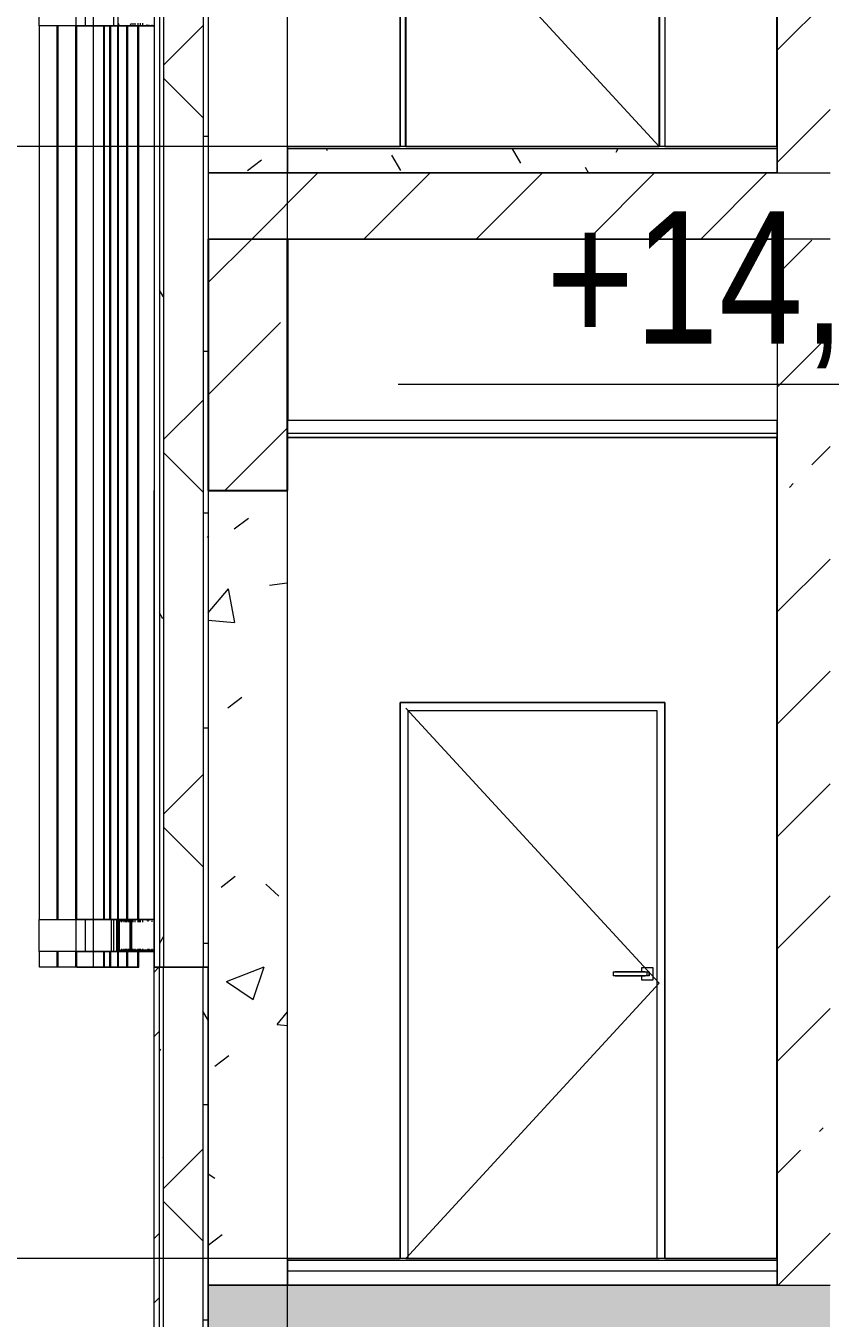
# Model space of a CAD drawing. Header units: millimetres. Extents: x -39507 to 33074, y -24219 to 30962.
# Drawn here: x -32372 to -29333, y 12375 to 17255 of the extents above; entities that cross this region are included whole.
import ezdxf

# ---------------------------------------------------------------- set-up
doc = ezdxf.new("R2010")
doc.units = ezdxf.units.MM
doc.linetypes.add('Осевые', pattern=[6350, 1270, -952.5, 3175, -952.5])
for name, color, linetype, lineweight in [('Высотные отметки', 7, 'Continuous', 9), ('Двери', 7, 'Continuous', 9), ('Каркас несущий', 7, 'Continuous', 9), ('Каркас несущий-1', 7, 'Continuous', 25), ('Каркас_Импост', 7, 'Continuous', 9), ('Обобщенные модели', 7, 'Continuous', 9), ('Обобщенные модели-1', 7, 'Continuous', 18), ('Общие ребра', 7, 'Continuous', 9), ('Отделка 1 _4_-1', 7, 'Continuous', 9), ('Отделка 2 _5_-1', 7, 'Continuous', 9), ('Панель', 7, 'Continuous', 9), ('Перекрытия', 7, 'Continuous', 9), ('Стены', 7, 'Continuous', 9), ('Структура _1_', 7, 'Continuous', 18), ('Термическая_воздушная прослойка _3_-1', 7, 'Continuous', 9), ('Штриховка разреза-2', 7, 'Continuous', 9), ('Элементы узлов', 7, 'Continuous', 9)]:
    doc.layers.add(name, color=color, linetype=linetype, lineweight=lineweight)
doc.layers.add('Оси-3', color=7, linetype='Осевые', lineweight=9, true_color=0xaaaaaa)
doc.styles.add('Arial Narrow', font='ARIALN.TTF', dxfattribs={"height": 500})
pattern_1 = [(45, (-2885.9, 6475), (-424.264, 424.264), [600, -100, 20, -100]), (45, (-2885.9, 6899), (-424.264, 424.264), [])]
pattern_2 = [(0, (-2885.9, 6475), (812.8, 203.2), [67.056, -542.544, 67.056, -542.544, -3251.2]), (0, (-2885.9, 6475), (812.8, 203.2), [-1219.2, 67.056, -1152.144, 67.056, -542.544, -1422.4]), (0, (-2885.9, 6475), (812.8, 203.2), [-3048, 67.056, -339.344, 67.056, -948.944]), (120, (-2581.1, 6576.6), (-582.3764, 602.3054), [67.056, -542.544, 67.056, -3793.744]), (120, (-2581.1, 6576.6), (-582.3764, 602.3054), [-676.656, -542.544, 67.056, -1152.144, -2032]), (120, (-2581.1, 6576.6), (-582.3764, 602.3054), [-2438.4, 67.056, -542.544, 67.056, -1355.344]), (120, (-2581.1, 6576.6), (-582.3764, 602.3054), [-3115.056, -339.344, 67.056, -948.944]), (240, (-2479.5, 6983), (-230.4236, -805.5054), [67.056, -542.544, 67.056, -542.544, -3251.2]), (240, (-2479.5, 6983), (-230.4236, -805.5054), [-1219.2, 67.056, -1152.144, 67.056, -542.544, -1422.4]), (240, (-2479.5, 6983), (-230.4236, -805.5054), [-3048, 67.056, -339.344, 67.056, -948.944])]
pattern_3 = [(45, (-2885.9, 6475), (-707.107, 707.107), []), (135, (-2885.9, 6475), (-707.107, -707.107), [])]
pattern_4 = [(50, (-2885.9, 6475), (1457.472, -127.512), [152.4, -1676.4]), (355, (-2885.9, 6475), (-281.94, 1528.454), [121.92, -1341.12]), (100.451, (-2764.4, 6464.4), (1175.54, 1400.93), [129.52, -1424.72]), (46.184, (-2885.9, 6881.4), (2168.63, -336.34), [228.6, -2514.6]), (96.636, (-2705.2, 6853.4), (1899.22, 1979.42), [194.28, -2137.08]), (351.184, (-2886, 6881.4), (1899.24, 1979.4), [182.88, -2011.68]), (21, (-2682.7, 6779.8), (1212.915, -818.12), [152.4, -1676.4]), (326, (-2682.7, 6779.8), (494.42, 1473.504), [121.92, -1341.12]), (71.451, (-2581.6, 6711.6), (1707.34, 655.37), [129.52, -1424.72]), (37.5, (-2885.9, 6475), (24.709, 676.44), [67.056, -1257.808, 67.056, -1294.384, -1346.2]), (37.5, (-2885.9, 6475), (24.709, 676.44), [-2686.304, 67.056, -1279.144]), (7.5, (-2885.9, 6475), (534.558, 801.444), [67.056, -709.168, 67.056, -1227.328, -513.08]), (7.5, (-2885.9, 6475), (534.558, 801.444), [-2070.608, 67.056, -446.024]), (327.5, (-3339.03, 6475), (1084.7275, -45.831), [67.056, -440.944, 67.056, -1517.904, -2103.12]), (327.5, (-3339.03, 6475), (1084.7275, -45.831), [-2092.96, 67.056, -2036.064]), (317.5, (-3542.2, 6475), (1185.035, 203.414), [67.056, -593.344, 67.056, -985.52, -1493.52]), (317.5, (-3542.2, 6475), (1185.035, 203.414), [-1712.976, 67.056, -1426.464])]

# ---------------------------------------------------------------- blocks, each defined once
blk = doc.blocks.new('Дверь - Однопольная - ДВ14_21х10-6804472-Разрез 2-2')
at = {"layer": 'Двери'}
for p, q in [((-30153, 13682.5), (-30153, 13667.5)), ((-30152.7, 13682.5), (-30152.3, 13682.5)), ((-30152.3, 13667.5), (-30152.7, 13667.5)), ((-30152.3, 13682.5), (-30025.9, 13682.5)), ((-30152.3, 13682.5), (-30152.3, 13667.5)), ((-30025.9, 13667.5), (-30152.3, 13667.5)), ((-30031.4, 13682.5), (-30145.9, 13682.5)), ((-30145.9, 13667.5), (-30031.4, 13667.5)), ((-30046.4, 13697.5), (-30046.4, 13682.5)), ((-30001.4, 13697.5), (-30046.4, 13697.5)), ((-30046.4, 13667.5), (-30046.4, 13652.5)), ((-30025.9, 13682.5), (-30016.4, 13682.5)), ((-30025.9, 13682.5), (-30025.9, 13667.5)), ((-30016.4, 13667.5), (-30025.9, 13667.5)), ((-30016.4, 13667.5), (-30016.4, 13682.5)), ((-30016.4, 13682.5), (-30016.4, 13667.5)), ((-30001.4, 13652.5), (-30001.4, 13697.5)), ((-30046.4, 13652.5), (-30001.4, 13652.5))]:
    blk.add_line(p, q, dxfattribs=at)
at = {"layer": 'Каркас_Импост'}
for p, q in [((-30957.9, 14700), (-30957.9, 12600)), ((-29957.9, 14700), (-30957.9, 14700)), ((-29957.9, 12600), (-29957.9, 14700)), ((-30927.9, 12600), (-30927.9, 14670)), ((-30927.9, 14670), (-29987.9, 14670)), ((-29987.9, 14670), (-29987.9, 12600)), ((-30927.9, 12600), (-30957.9, 12600)), ((-29957.9, 12600), (-29987.9, 12600))]:
    blk.add_line(p, q, dxfattribs=at)
at = {"layer": 'Панель'}
blk.add_line((-30936.9, 12600), (-29978.9, 12600), dxfattribs=at)
at = {"layer": 'Элементы узлов'}
for p, q in [((-29978.9, 13639.5), (-30936.9, 14679)), ((-30936.9, 12600), (-29978.9, 13639.5))]:
    blk.add_line(p, q, dxfattribs=at)
blk = doc.blocks.new('Дверь - Однопольная - ДВ10_21х10-6240745-Разрез 2-2')
at = {"layer": 'Двери'}
for p, q in [((-30869.4, 17897.5), (-30914.4, 17897.5)), ((-30914.4, 17897.5), (-30914.4, 17852.5)), ((-30899.4, 17882.5), (-30899.4, 17867.5)), ((-30899.4, 17882.5), (-30889.4, 17882.5)), ((-30899.4, 17867.5), (-30899.4, 17882.5)), ((-30889.4, 17867.5), (-30899.4, 17867.5)), ((-30889.4, 17867.5), (-30889.4, 17882.5)), ((-30889.4, 17882.5), (-30762.8, 17882.5)), ((-30889.4, 17867.5), (-30889.4, 17882.5)), ((-30762.8, 17867.5), (-30889.4, 17867.5)), ((-30769.3, 17882.5), (-30884.4, 17882.5)), ((-30884.4, 17867.5), (-30769.3, 17867.5)), ((-30869.4, 17882.5), (-30869.4, 17897.5)), ((-30869.4, 17852.5), (-30869.4, 17867.5)), ((-30762.8, 17867.5), (-30762.8, 17882.5)), ((-30762.8, 17867.5), (-30762.8, 17882.5)), ((-30914.4, 17852.5), (-30869.4, 17852.5))]:
    blk.add_line(p, q, dxfattribs=at)
at = {"layer": 'Каркас_Импост'}
for p, q in [((-30957.9, 18900), (-30957.9, 16800)), ((-29957.9, 18900), (-30957.9, 18900)), ((-29957.9, 18900), (-29957.9, 16800)), ((-30937.9, 16800), (-30937.9, 18880)), ((-30937.9, 18880), (-29977.9, 18880)), ((-29977.9, 18880), (-30937.9, 18880)), ((-30937.9, 18880), (-30937.9, 16800)), ((-29977.9, 18880), (-29977.9, 16800)), ((-29977.9, 18880), (-29977.9, 16800)), ((-30937.9, 16800), (-30957.9, 16800)), ((-30927.9, 16800), (-30937.9, 16800)), ((-29977.9, 16800), (-29987.9, 16800)), ((-29957.9, 16800), (-29977.9, 16800))]:
    blk.add_line(p, q, dxfattribs=at)
at = {"layer": 'Панель'}
for p, q in [((-29978.9, 18879), (-30936.9, 18879)), ((-30936.9, 18879), (-30936.9, 16800)), ((-29978.9, 16800), (-29978.9, 18879)), ((-30936.9, 16800), (-29978.9, 16800))]:
    blk.add_line(p, q, dxfattribs=at)
at = {"layer": 'Элементы узлов'}
for p, q in [((-30936.9, 17839.5), (-29978.9, 18879)), ((-29978.9, 16800), (-30936.9, 17839.5))]:
    blk.add_line(p, q, dxfattribs=at)
blk = doc.blocks.new('Обвязочная балка 1 - Обвязочная балка 1-1451838-Разрез 2-2')
at = {"layer": 'Обобщенные модели'}
for p, q in [((-32023.5, 13870), (-32023.5, 13770)), ((-32023.4, 13770), (-32023.4, 13870)), ((-32019.4, 13870), (-32019.4, 13770)), ((-31977.5, 13870), (-31977.5, 13770)), ((-31977.4, 13770), (-31977.4, 13870)), ((-31973.4, 13870), (-31973.4, 13770)), ((-31994, 13764), (-32012.5, 13764)), ((-31979, 13764), (-31992.5, 13764)), ((-31982.6, 13764), (-31978, 13764)), ((-31925.5, 13764), (-31977.2, 13764)), ((-31976.6, 13764), (-31926.2, 13764)), ((-31924, 13764), (-31917.7, 13764)), ((-31917.4, 13764), (-31923.4, 13764)), ((-31916.2, 13764), (-31907.9, 13764)), ((-31908.4, 13764), (-31916.1, 13764)), ((-31898.4, 13764), (-31906.9, 13764)), ((-31906.3, 13764), (-31897.5, 13764)), ((-31896, 13764), (-31888.7, 13764)), ((-31888.2, 13764), (-31894.5, 13764))]:
    blk.add_line(p, q, dxfattribs=at)
at = {"layer": 'Обобщенные модели', "flags": 128}
for points in [[(-32023.1, 13872.8), (-32023, 13873.1), (-32022.8, 13873.5), (-32022.7, 13873.9), (-32022.5, 13874.3), (-32022.3, 13874.6), (-32022.1, 13875)], [(-32018.2, 13878.8), (-32017.8, 13879), (-32017.5, 13879.2), (-32017.1, 13879.3), (-32016.7, 13879.5), (-32016.3, 13879.6)], [(-31981.1, 13875.6), (-31981.3, 13875.6), (-31981.6, 13875.7), (-31981.8, 13875.8), (-31982, 13875.9), (-31982.3, 13875.9), (-31982.5, 13876), (-31982.7, 13876), (-31983, 13876), (-31983.2, 13876.1), (-31983.5, 13876.1)], [(-31977.5, 13870.5), (-31977.5, 13870.7), (-31977.5, 13871), (-31977.6, 13871.2), (-31977.6, 13871.4), (-31977.7, 13871.7), (-31977.8, 13871.9), (-31977.9, 13872.1), (-31977.9, 13872.4), (-31978, 13872.6), (-31978.1, 13872.8), (-31978.3, 13873), (-31978.4, 13873.2), (-31978.5, 13873.4), (-31978.7, 13873.6), (-31978.8, 13873.8), (-31979, 13874), (-31979.1, 13874.2)], [(-32022.1, 13764.9), (-32022.3, 13765.3), (-32022.5, 13765.6), (-32022.6, 13766), (-32022.8, 13766.4), (-32022.9, 13766.8), (-32023, 13767.1), (-32023.2, 13767.5)], [(-31982.4, 13764), (-31982.2, 13764.1), (-31982, 13764.1), (-31981.7, 13764.2), (-31981.5, 13764.3), (-31981.3, 13764.4), (-31981, 13764.5), (-31980.8, 13764.6), (-31980.6, 13764.7), (-31980.4, 13764.8), (-31980.2, 13764.9), (-31980, 13765.1), (-31979.8, 13765.2), (-31979.6, 13765.4), (-31979.4, 13765.5), (-31979.3, 13765.7), (-31979.1, 13765.9), (-31978.9, 13766.1)], [(-31977.9, 13767.7), (-31977.8, 13767.9), (-31977.8, 13768.2), (-31977.7, 13768.4), (-31977.6, 13768.6), (-31977.6, 13768.9), (-31977.5, 13769.1), (-31977.5, 13769.3), (-31977.5, 13769.6), (-31977.5, 13769.8), (-31977.5, 13770)], [(-32016.2, 13760.4), (-32016.6, 13760.5), (-32017, 13760.6), (-32017.4, 13760.8), (-32017.7, 13761), (-32018.1, 13761.1), (-32018.4, 13761.3)]]:
    blk.add_lwpolyline(points, dxfattribs=at)
at = {"layer": 'Обобщенные модели'}
for centre, major_axis, start_param, end_param in [((-32013.4, 13870), (0, 10), 1.047199, 1.570796), ((-32013.4, 13870), (0, 6.06), 0.785401, 1.570796), ((-32013.4, 13870), (0, 10), 0.000003, 0.523601), ((-32013.4, 13870), (0, 6.06), 0.000005, 0.523602), ((-31983.5, 13870), (0, 6.06), 5.759583, 6.283181), ((-31983.4, 13870), (0, 10), 5.759585, 6.283182), ((-31983.5, 13870), (0, 6.06), 4.712389, 5.497785), ((-31983.4, 13870), (0, 10), 4.712389, 5.235987), ((-32013.4, 13770), (0, 10), 1.570796, 2.094394), ((-32013.4, 13770), (0, 6.06), 1.570796, 2.304734), ((-32013.4, 13770), (0, 6.06), 2.794025, 3.141593), ((-31983.5, 13770), (0, 6.06), 3.283326, 3.997857), ((-31983.5, 13770), (0, 6.06), 4.236035, 4.712389), ((-31983.4, 13770), (0, 10), 4.188791, 4.712389), ((-32013.4, 13770), (0, 10), 2.617992, 3.14159), ((-31983.4, 13770), (0, 10), 3.141596, 3.665193)]:
    blk.add_ellipse(centre, major_axis=major_axis, ratio=0.999998, start_param=start_param, end_param=end_param, dxfattribs=at)
at = {"layer": 'Обобщенные модели-1'}
for p, q in [((-32013.4, 17255), (-31983.4, 17255)), ((-32023.4, 13870), (-32023.4, 13770)), ((-32019.4, 13770), (-32019.4, 13870)), ((-31983.4, 13880), (-32013.4, 13880)), ((-32013.4, 13876.1), (-31983.5, 13876.1)), ((-31977.4, 13870), (-31977.4, 13770)), ((-31973.4, 13770), (-31973.4, 13870)), ((-31982.6, 13764), (-32012.5, 13764)), ((-32013.4, 13760), (-31983.4, 13760))]:
    blk.add_line(p, q, dxfattribs=at)
for centre, radius, start, end in [((-32013.4, 17265), 10, 180, 270), ((-31983.4, 17265), 10, 270, 0), ((-32013.4, 13870), 10, 90, 180), ((-32013.4, 13870), 6.06, 90, 180), ((-31983.5, 13870), 6.06, 0, 90), ((-31983.4, 13870), 10, 0, 90), ((-32013.4, 13770), 10, 180, 270), ((-32013.4, 13770), 6.06, 180, 278.1204), ((-31983.4, 13770), 10, 270, 0), ((-31983.5, 13770), 6.06, 278.1204, 0)]:
    blk.add_arc(centre, radius, start, end, dxfattribs=at)
blk = doc.blocks.new('Профиль ламели516 - Профиль ламели-1606465-Разрез 2-2')
at = {"layer": 'Обобщенные модели'}
for p, q in [((-32323.4, 17375), (-32323.4, 17255)), ((-32182.5, 17255), (-32182.5, 17375)), ((-32182.5, 17255), (-32182.5, 17375)), ((-32182.5, 17255), (-32182.5, 17375)), ((-32146.4, 17255), (-32146.4, 17375)), ((-32146.4, 17255), (-32146.4, 17375)), ((-32116, 17255), (-32116, 17375)), ((-32116, 17255), (-32116, 17375)), ((-32039.4, 17255), (-32039.4, 17375)), ((-32023.4, 17255), (-32023.4, 17375)), ((-32182.5, 17255), (-32323.4, 17255)), ((-32320.7, 13880), (-32320.7, 17255)), ((-32320.7, 13880), (-32320.7, 17255)), ((-32253.3, 17255), (-32253.3, 13880)), ((-32253.3, 13880), (-32253.3, 17255)), ((-32250.4, 13880), (-32250.4, 17255)), ((-32250.4, 13880), (-32250.4, 17255)), ((-32183, 17255), (-32183, 13880)), ((-32183, 13880), (-32183, 17255)), ((-32182.5, 17255), (-32180.1, 17255)), ((-32050.4, 17255), (-32182.5, 17255)), ((-32180.6, 17255), (-32115.5, 17255)), ((-32180.1, 13880), (-32180.1, 17255)), ((-32180.1, 13880), (-32180.1, 17255)), ((-32180.1, 13880), (-32180.1, 17255)), ((-32116, 17255), (-32146.4, 17255)), ((-32146.4, 17255), (-32050.1, 17255)), ((-32039.4, 17255), (-32116, 17255)), ((-32050.1, 17255), (-32116, 17255)), ((-32116, 17255), (-32042.6, 17255)), ((-32116, 13879.6), (-32116, 17255)), ((-32116, 13879.6), (-32116, 17255)), ((-32116, 13879.6), (-32116, 17255)), ((-32115.8, 17255), (-32050.4, 17255)), ((-32113.6, 17255), (-32050.4, 17255)), ((-32050.4, 17255), (-32113.6, 17255)), ((-32034.4, 17255), (-32039.4, 17255)), ((-32029.4, 17255), (-32034.4, 17255)), ((-32024.4, 17255), (-32029.4, 17255)), ((-32023.4, 17255), (-32024.4, 17255)), ((-32323.4, 13880), (-32182.5, 13880)), ((-32323.4, 13880), (-32323.4, 13760)), ((-32182.5, 13880), (-32050.4, 13880)), ((-32180.1, 13880), (-32182.5, 13880)), ((-32182.5, 13760), (-32182.5, 13880)), ((-32182.5, 13760), (-32182.5, 13880)), ((-32182.5, 13760), (-32182.5, 13880)), ((-32115.5, 13880), (-32180.6, 13880)), ((-32050.1, 13880), (-32146.4, 13880)), ((-32146.4, 13880), (-32116, 13880)), ((-32146.4, 13760), (-32146.4, 13880)), ((-32146.4, 13760), (-32146.4, 13880)), ((-32042.6, 13880), (-32116, 13880)), ((-32116, 13880), (-32050.1, 13880)), ((-32116, 13880), (-32039.4, 13880)), ((-32116, 13760), (-32116, 13880)), ((-32116, 13760), (-32116, 13880)), ((-32050.4, 13880), (-32115.8, 13880)), ((-32113.6, 13880), (-32050.4, 13880)), ((-32050.4, 13880), (-32113.6, 13880)), ((-32048.4, 13760), (-32048.4, 13880)), ((-32039.4, 13880), (-32034.4, 13880)), ((-32039.4, 13760), (-32039.4, 13880)), ((-32034.4, 13880), (-32029.4, 13880)), ((-32029.4, 13880), (-32029.4, 13760)), ((-32029.4, 13880), (-32024.4, 13880)), ((-32024.4, 13880), (-32023.4, 13880)), ((-32023.4, 13760), (-32023.4, 13880)), ((-32182.5, 13760), (-32323.4, 13760)), ((-32320.7, 13700), (-32320.7, 13760)), ((-32320.7, 13700), (-32320.7, 13760)), ((-32253.3, 13760), (-32253.3, 13700)), ((-32253.3, 13700), (-32253.3, 13760)), ((-32250.4, 13700), (-32250.4, 13760)), ((-32250.4, 13700), (-32250.4, 13760)), ((-32183, 13760), (-32183, 13700)), ((-32183, 13700), (-32183, 13760)), ((-32182.5, 13760), (-32180.1, 13760)), ((-32050.4, 13760), (-32182.5, 13760)), ((-32180.6, 13760), (-32115.5, 13760)), ((-32180.1, 13700), (-32180.1, 13760)), ((-32180.1, 13700), (-32180.1, 13760)), ((-32180.1, 13700), (-32180.1, 13760)), ((-32116, 13760), (-32146.4, 13760)), ((-32146.4, 13760), (-32050.1, 13760)), ((-32039.4, 13760), (-32116, 13760)), ((-32050.1, 13760), (-32116, 13760)), ((-32116, 13760), (-32042.6, 13760)), ((-32116, 13700), (-32116, 13760)), ((-32116, 13700), (-32116, 13760)), ((-32116, 13700), (-32116, 13760)), ((-32115.8, 13760), (-32050.4, 13760)), ((-32113.6, 13760), (-32050.4, 13760)), ((-32050.4, 13760), (-32113.6, 13760)), ((-32034.4, 13760), (-32039.4, 13760)), ((-32029.4, 13760), (-32034.4, 13760)), ((-32024.4, 13760), (-32029.4, 13760)), ((-32023.4, 13760), (-32024.4, 13760)), ((-32253.3, 13700), (-32320.7, 13700)), ((-32312.3, 13700), (-32320.7, 13700)), ((-32255.8, 13700), (-32318.2, 13700)), ((-32309.8, 13700), (-32318.2, 13700)), ((-32255.8, 13700), (-32264.2, 13700)), ((-32253.3, 13700), (-32261.7, 13700)), ((-32183, 13700), (-32250.4, 13700)), ((-32242, 13700), (-32250.4, 13700)), ((-32185.5, 13700), (-32247.9, 13700)), ((-32239.5, 13700), (-32247.9, 13700)), ((-32185.5, 13700), (-32193.9, 13700)), ((-32183, 13700), (-32191.4, 13700)), ((-32171.7, 13700), (-32180.1, 13700)), ((-32180.1, 13700), (-32116, 13700)), ((-32116, 13700), (-32180.1, 13700)), ((-32177.6, 13700), (-32118.5, 13700)), ((-32118.5, 13700), (-32177.6, 13700)), ((-32169.2, 13700), (-32177.6, 13700))]:
    blk.add_line(p, q, dxfattribs=at)
blk = doc.blocks.new('Профиль ламели681 - Профиль ламели-1666534-Разрез 2-2')
at = {"layer": 'Обобщенные модели'}
for p, q in [((-32250.4, 17255), (-32253.3, 17255)), ((-32180.1, 17255), (-32183, 17255)), ((-32011.6, 17255), (-32116, 17255)), ((-32116, 17255), (-32077.6, 17255)), ((-32078.9, 17255), (-32109.2, 17255)), ((-32108.9, 17255), (-32011.3, 17255)), ((-32000.6, 17255), (-32078.6, 17255)), ((-32078, 13880), (-32078, 17255)), ((-32077.1, 13880), (-32077.1, 17255)), ((-32076.3, 13880), (-32076.3, 17255)), ((-32010.8, 17255), (-32076.2, 17255)), ((-32075.6, 17255), (-32011.4, 17255)), ((-32073, 17255), (-32075.6, 17255)), ((-32075.4, 13880), (-32075.4, 17255)), ((-32075, 17255), (-32011.1, 17255)), ((-32074.9, 17255), (-32003.3, 17255)), ((-32011.3, 17255), (-32073, 17255)), ((-31995.7, 17255), (-32000.6, 17255)), ((-31984.1, 17255), (-31989.7, 17255)), ((-32253.3, 13880), (-32250.4, 13880)), ((-32183, 13880), (-32180.1, 13880)), ((-32116, 13880), (-32011.6, 13880)), ((-32077.6, 13880), (-32116, 13880)), ((-32109.2, 13880), (-32078.9, 13880)), ((-32011.3, 13880), (-32108.9, 13880)), ((-32078.6, 13880), (-32000.6, 13880)), ((-32076.2, 13880), (-32010.8, 13880)), ((-32075.6, 13880), (-32073, 13880)), ((-32011.4, 13880), (-32075.6, 13880)), ((-32011.1, 13880), (-32075, 13880)), ((-32003.3, 13880), (-32074.9, 13880)), ((-32073, 13880), (-32011.3, 13880)), ((-32009.4, 13870), (-32009.4, 13876.1)), ((-32000.6, 13880), (-31995.7, 13880)), ((-32000.6, 13870), (-32000.6, 13876.1)), ((-31995.3, 13876.1), (-31995.3, 13870)), ((-31989.7, 13880), (-31984.1, 13880)), ((-31989.7, 13870), (-31989.7, 13876.1)), ((-31984.1, 13876.1), (-31984.1, 13870)), ((-32009.4, 13763.6), (-32009.4, 13770)), ((-32000.6, 13764), (-32000.6, 13770)), ((-31995.3, 13770), (-31995.3, 13764)), ((-31989.7, 13764), (-31989.7, 13770)), ((-31984.1, 13770), (-31984.1, 13764)), ((-32250.4, 13760), (-32253.3, 13760)), ((-32180.1, 13760), (-32183, 13760)), ((-32011.6, 13760), (-32116, 13760)), ((-32116, 13760), (-32077.6, 13760)), ((-32078.9, 13760), (-32109.2, 13760)), ((-32108.9, 13760), (-32011.3, 13760)), ((-32000.6, 13760), (-32078.6, 13760)), ((-32078, 13700), (-32078, 13760)), ((-32077.1, 13700), (-32077.1, 13760)), ((-32076.3, 13700), (-32076.3, 13760)), ((-32010.8, 13760), (-32076.2, 13760)), ((-32075.6, 13760), (-32011.4, 13760)), ((-32073, 13760), (-32075.6, 13760)), ((-32075.4, 13700), (-32075.4, 13760)), ((-32075, 13760), (-32011.1, 13760)), ((-32074.9, 13760), (-32003.3, 13760)), ((-32011.3, 13760), (-32073, 13760)), ((-31995.7, 13760), (-32000.6, 13760)), ((-31984.1, 13760), (-31989.7, 13760)), ((-32215.4, 13700), (-32282.6, 13700)), ((-32271.9, 13700), (-32280.2, 13700)), ((-32270.4, 13700), (-32278.7, 13700)), ((-32214.3, 13700), (-32276.4, 13700)), ((-32216.6, 13700), (-32225, 13700)), ((-32213.1, 13700), (-32221.5, 13700)), ((-32145.4, 13700), (-32212.5, 13700)), ((-32201.8, 13700), (-32210.2, 13700)), ((-32200.3, 13700), (-32208.7, 13700)), ((-32144.2, 13700), (-32206.4, 13700)), ((-32146.6, 13700), (-32154.9, 13700)), ((-32143.1, 13700), (-32151.4, 13700)), ((-32078, 13700), (-32142.5, 13700)), ((-32131.8, 13700), (-32140.2, 13700)), ((-32139.8, 13700), (-32080.3, 13700)), ((-32130.3, 13700), (-32138.7, 13700)), ((-32138.6, 13700), (-32075.4, 13700)), ((-32078.1, 13700), (-32135.4, 13700)), ((-32077.1, 13700), (-32078, 13700)), ((-32076.3, 13700), (-32077.6, 13700)), ((-32075.4, 13700), (-32076.3, 13700))]:
    blk.add_line(p, q, dxfattribs=at)
blk = doc.blocks.new('Профиль ламели682 - Профиль ламели-1666806-Разрез 2-2')
at = {"layer": 'Обобщенные модели'}
for p, q in [((-32055.3, 17255), (-32075.4, 17255)), ((-32075.4, 17255), (-31987.4, 17255)), ((-31987.7, 17255), (-32075.4, 17255)), ((-32075.4, 17255), (-32053.8, 17255)), ((-31976.8, 17255), (-32054.9, 17255)), ((-32054.3, 13880), (-32054.3, 17255)), ((-32053.2, 13880), (-32053.2, 17255)), ((-32052.3, 13880), (-32052.3, 17255)), ((-31986.9, 17255), (-32052.1, 17255)), ((-32051.9, 17255), (-31987.5, 17255)), ((-32048.7, 17255), (-32051.9, 17255)), ((-32051.1, 13880), (-32051.1, 17255)), ((-32050.6, 17255), (-31987.2, 17255)), ((-32050.5, 17255), (-31979.3, 17255)), ((-31987.4, 17255), (-32048.7, 17255)), ((-31976.8, 17255), (-31976.8, 17258.5)), ((-31971.9, 17255), (-31976.8, 17255)), ((-31972.4, 17255), (-31972.3, 17255)), ((-31967.9, 17255), (-31972.3, 17255)), ((-31966.9, 17255), (-31967.9, 17255)), ((-31966.9, 17255), (-31966.9, 17265)), ((-31960.2, 17255), (-31966.9, 17255)), ((-31960.2, 17265), (-31960.2, 17255)), ((-31987.4, 13880), (-32075.4, 13880)), ((-32075.4, 13880), (-32055.3, 13880)), ((-32075.4, 13880), (-31987.7, 13880)), ((-32053.8, 13880), (-32075.4, 13880)), ((-32054.9, 13880), (-31976.8, 13880)), ((-32052.1, 13880), (-31986.9, 13880)), ((-32051.9, 13880), (-32048.7, 13880)), ((-31987.5, 13880), (-32051.9, 13880)), ((-31987.2, 13880), (-32050.6, 13880)), ((-31979.3, 13880), (-32050.5, 13880)), ((-32048.7, 13880), (-31987.4, 13880)), ((-31976.8, 13880), (-31971.9, 13880)), ((-31976.8, 13877.3), (-31976.8, 13880)), ((-31976.8, 13874), (-31976.8, 13876.6)), ((-31972.4, 13880), (-31972.4, 13870)), ((-31972.3, 13880), (-31972.4, 13880)), ((-31972.3, 13880), (-31967.9, 13880)), ((-31967.9, 13880), (-31966.9, 13880)), ((-31966.9, 13880), (-31960.2, 13880)), ((-31966.9, 13870), (-31966.9, 13880)), ((-31960.2, 13880), (-31960.2, 13870)), ((-31976.8, 13767.5), (-31976.8, 13770)), ((-31976.8, 13760), (-31976.8, 13763.5)), ((-31972.4, 13770), (-31972.4, 13760)), ((-31966.9, 13760), (-31966.9, 13770)), ((-31960.2, 13770), (-31960.2, 13760)), ((-32055.3, 13760), (-32075.4, 13760)), ((-32075.4, 13760), (-31987.4, 13760)), ((-31987.7, 13760), (-32075.4, 13760)), ((-32075.4, 13760), (-32053.8, 13760)), ((-31976.8, 13760), (-32054.9, 13760)), ((-32054.3, 13700), (-32054.3, 13760)), ((-32053.2, 13700), (-32053.2, 13760)), ((-32052.3, 13700), (-32052.3, 13760)), ((-31986.9, 13760), (-32052.1, 13760)), ((-32051.9, 13760), (-31987.5, 13760)), ((-32048.7, 13760), (-32051.9, 13760)), ((-32051.1, 13700), (-32051.1, 13760)), ((-32050.6, 13760), (-31987.2, 13760)), ((-32050.5, 13760), (-31979.3, 13760)), ((-31987.4, 13760), (-32048.7, 13760)), ((-31971.9, 13760), (-31976.8, 13760)), ((-31972.4, 13760), (-31972.3, 13760)), ((-31967.9, 13760), (-31972.3, 13760)), ((-31966.9, 13760), (-31967.9, 13760)), ((-31960.2, 13760), (-31966.9, 13760)), ((-32191.6, 13700), (-32258.6, 13700)), ((-32247.5, 13700), (-32255.8, 13700)), ((-32246.2, 13700), (-32254.5, 13700)), ((-32189.7, 13700), (-32251.7, 13700)), ((-32192.5, 13700), (-32200.8, 13700)), ((-32188.8, 13700), (-32197.2, 13700)), ((-32121.7, 13700), (-32188.7, 13700)), ((-32177.6, 13700), (-32185.9, 13700)), ((-32176.3, 13700), (-32184.6, 13700)), ((-32119.8, 13700), (-32181.8, 13700)), ((-32122.6, 13700), (-32130.9, 13700)), ((-32118.9, 13700), (-32127.2, 13700)), ((-32054.3, 13700), (-32118.8, 13700)), ((-32107.6, 13700), (-32116, 13700)), ((-32116, 13700), (-32056.6, 13700)), ((-32106.4, 13700), (-32114.7, 13700)), ((-32114.1, 13700), (-32051.1, 13700)), ((-32053.8, 13700), (-32111.9, 13700)), ((-32053.2, 13700), (-32054.3, 13700)), ((-32052.3, 13700), (-32053.5, 13700)), ((-32051.1, 13700), (-32052.3, 13700))]:
    blk.add_line(p, q, dxfattribs=at)
blk = doc.blocks.new('Профиль ламели683 - Профиль ламели-1667078-Разрез 2-2')
at = {"layer": 'Обобщенные модели'}
for p, q in [((-31958.5, 17255), (-32051.2, 17255)), ((-32026.4, 17255), (-32051.1, 17255)), ((-32051.1, 17255), (-31958.2, 17255)), ((-32051.1, 17255), (-32024.7, 17255)), ((-31947.7, 17255), (-32025.9, 17255)), ((-32025.2, 13880), (-32025.2, 17255)), ((-32025.2, 13880), (-32025.2, 17255)), ((-32023.9, 13880), (-32023.9, 17255)), ((-32022.8, 17255), (-31958.3, 17255)), ((-32019.1, 17255), (-32022.8, 17255)), ((-32022.8, 13880), (-32022.8, 17255)), ((-32021.5, 13880), (-32021.5, 17255)), ((-31957.6, 17255), (-32021.1, 17255)), ((-32021, 17255), (-31957.9, 17255)), ((-32020.7, 17255), (-31950, 17255)), ((-31958.1, 17255), (-32019.1, 17255)), ((-31947.7, 17255), (-31947.7, 17265)), ((-31942.7, 17255), (-31947.7, 17255)), ((-31939.7, 17255), (-31944.1, 17255)), ((-31938.7, 17255), (-31939.7, 17255)), ((-31938.7, 17255), (-31938.7, 17265)), ((-31930.9, 17255), (-31938.7, 17255)), ((-31930.9, 17265), (-31930.9, 17255)), ((-32051.2, 13880), (-31958.5, 13880)), ((-31958.2, 13880), (-32051.1, 13880)), ((-32051.1, 13880), (-32026.4, 13880)), ((-32024.7, 13880), (-32051.1, 13880)), ((-32025.9, 13880), (-31947.7, 13880)), ((-32022.8, 13880), (-32019.1, 13880)), ((-31958.3, 13880), (-32022.8, 13880)), ((-32021.1, 13880), (-31957.6, 13880)), ((-31957.9, 13880), (-32021, 13880)), ((-31950, 13880), (-32020.7, 13880)), ((-32019.1, 13880), (-31958.1, 13880)), ((-31947.7, 13880), (-31942.7, 13880)), ((-31947.7, 13870), (-31947.7, 13880)), ((-31944.1, 13880), (-31944.1, 13870)), ((-31944.1, 13880), (-31939.7, 13880)), ((-31939.7, 13880), (-31938.7, 13880)), ((-31938.7, 13880), (-31930.9, 13880)), ((-31938.7, 13870), (-31938.7, 13880)), ((-31930.9, 13880), (-31930.9, 13870)), ((-31947.7, 13760), (-31947.7, 13770)), ((-31944.1, 13770), (-31944.1, 13760)), ((-31938.7, 13760), (-31938.7, 13770)), ((-31930.9, 13770), (-31930.9, 13760)), ((-31958.5, 13760), (-32051.2, 13760)), ((-32026.4, 13760), (-32051.1, 13760)), ((-32051.1, 13760), (-31958.2, 13760)), ((-32051.1, 13760), (-32024.7, 13760)), ((-31947.7, 13760), (-32025.9, 13760)), ((-32025.2, 13700), (-32025.2, 13760)), ((-32025.2, 13700), (-32025.2, 13760)), ((-32023.9, 13700), (-32023.9, 13760)), ((-32022.8, 13760), (-31958.3, 13760)), ((-32019.1, 13760), (-32022.8, 13760)), ((-32022.8, 13700), (-32022.8, 13760)), ((-32021.5, 13700), (-32021.5, 13760)), ((-31957.6, 13760), (-32021.1, 13760)), ((-32021, 13760), (-31957.9, 13760)), ((-32020.7, 13760), (-31950, 13760)), ((-31958.1, 13760), (-32019.1, 13760)), ((-31942.7, 13760), (-31947.7, 13760)), ((-31939.7, 13760), (-31944.1, 13760)), ((-31938.7, 13760), (-31939.7, 13760)), ((-31930.9, 13760), (-31938.7, 13760)), ((-32162.3, 13700), (-32229.2, 13700)), ((-32217.6, 13700), (-32226, 13700)), ((-32216.5, 13700), (-32224.9, 13700)), ((-32159.7, 13700), (-32221.6, 13700)), ((-32162.9, 13700), (-32171.3, 13700)), ((-32159.1, 13700), (-32167.4, 13700)), ((-32092.6, 13700), (-32159.5, 13700)), ((-32147.9, 13700), (-32156.2, 13700)), ((-32146.8, 13700), (-32155.1, 13700)), ((-32089.9, 13700), (-32151.8, 13700)), ((-32093.2, 13700), (-32101.5, 13700)), ((-32089.3, 13700), (-32097.6, 13700)), ((-32025.2, 13700), (-32089.7, 13700)), ((-32086.9, 13700), (-32027.4, 13700)), ((-32078.1, 13700), (-32086.4, 13700)), ((-32077, 13700), (-32085.3, 13700)), ((-32084.2, 13700), (-32021.5, 13700)), ((-32024.2, 13700), (-32082.1, 13700)), ((-32023.9, 13700), (-32025.2, 13700)), ((-32022.8, 13700), (-32024.1, 13700)), ((-32021.5, 13700), (-32022.8, 13700))]:
    blk.add_line(p, q, dxfattribs=at)
blk = doc.blocks.new('Профиль ламели684 - Профиль ламели-1667348-Разрез 2-2')
at = {"layer": 'Обобщенные модели'}
for p, q in [((-31993.7, 17255), (-32021.5, 17255)), ((-32021.5, 17255), (-31924.1, 17255)), ((-31924.4, 17255), (-32021.5, 17255)), ((-32021.5, 17255), (-31990.6, 17255)), ((-31913.5, 17255), (-31991.9, 17255)), ((-31991.1, 13880), (-31991.1, 17255)), ((-31989.6, 13880), (-31989.6, 17255)), ((-31989.6, 13880), (-31989.6, 17255)), ((-31988.7, 17255), (-31924.1, 17255)), ((-31984.5, 17255), (-31988.7, 17255)), ((-31988.4, 13880), (-31988.4, 17255)), ((-31986.9, 13880), (-31986.9, 17255)), ((-31923.3, 17255), (-31986.4, 17255)), ((-31986.3, 17255), (-31923.6, 17255)), ((-31986, 17255), (-31915.7, 17255)), ((-31923.9, 17255), (-31984.5, 17255)), ((-31913.5, 17255), (-31913.5, 17259.8)), ((-31908.6, 17255), (-31913.5, 17255)), ((-31906.6, 17255), (-31910.9, 17255)), ((-31905.6, 17255), (-31906.6, 17255)), ((-31905.6, 17255), (-31905.6, 17259)), ((-31896.7, 17255), (-31905.6, 17255)), ((-31896.7, 17258.4), (-31896.7, 17255)), ((-31924.1, 13880), (-32021.5, 13880)), ((-32021.5, 13880), (-31993.7, 13880)), ((-32021.5, 13880), (-31924.4, 13880)), ((-31990.6, 13880), (-32021.5, 13880)), ((-31991.9, 13880), (-31913.5, 13880)), ((-31988.7, 13880), (-31984.5, 13880)), ((-31924.1, 13880), (-31988.7, 13880)), ((-31986.4, 13880), (-31923.3, 13880)), ((-31923.6, 13880), (-31986.3, 13880)), ((-31915.7, 13880), (-31986, 13880)), ((-31984.5, 13880), (-31923.9, 13880)), ((-31913.5, 13880), (-31908.6, 13880)), ((-31913.5, 13876), (-31913.5, 13880)), ((-31910.9, 13880), (-31910.9, 13872.8)), ((-31910.9, 13880), (-31906.6, 13880)), ((-31906.6, 13880), (-31905.6, 13880)), ((-31905.6, 13880), (-31896.7, 13880)), ((-31905.6, 13876.5), (-31905.6, 13880)), ((-31896.7, 13880), (-31896.7, 13876.8)), ((-31896.7, 13874.4), (-31896.7, 13871.6)), ((-31913.5, 13760), (-31913.5, 13764.8)), ((-31910.9, 13770), (-31910.9, 13760)), ((-31905.6, 13767.3), (-31905.6, 13770)), ((-31905.6, 13760), (-31905.6, 13764)), ((-31896.7, 13770), (-31896.7, 13765.6)), ((-31896.7, 13763.4), (-31896.7, 13760)), ((-31993.7, 13760), (-32021.5, 13760)), ((-32021.5, 13760), (-31924.1, 13760)), ((-31924.4, 13760), (-32021.5, 13760)), ((-32021.5, 13760), (-31990.6, 13760)), ((-31913.5, 13760), (-31991.9, 13760)), ((-31991.1, 13700), (-31991.1, 13760)), ((-31989.6, 13700), (-31989.6, 13760)), ((-31989.6, 13700), (-31989.6, 13760)), ((-31988.7, 13760), (-31924.1, 13760)), ((-31984.5, 13760), (-31988.7, 13760)), ((-31988.4, 13700), (-31988.4, 13760)), ((-31986.9, 13700), (-31986.9, 13760)), ((-31923.3, 13760), (-31986.4, 13760)), ((-31986.3, 13760), (-31923.6, 13760)), ((-31986, 13760), (-31915.7, 13760)), ((-31923.9, 13760), (-31984.5, 13760)), ((-31908.6, 13760), (-31913.5, 13760)), ((-31906.6, 13760), (-31910.9, 13760)), ((-31905.6, 13760), (-31906.6, 13760)), ((-31896.7, 13760), (-31905.6, 13760)), ((-32128, 13700), (-32194.8, 13700)), ((-32182.7, 13700), (-32191.1, 13700)), ((-32181.9, 13700), (-32190.2, 13700)), ((-32124.7, 13700), (-32186.5, 13700)), ((-32128.4, 13700), (-32135.4, 13700)), ((-32124.3, 13700), (-32132.6, 13700)), ((-32125.6, 13700), (-32128, 13700)), ((-32058.4, 13700), (-32125.2, 13700)), ((-32121.8, 13700), (-32124.3, 13700)), ((-32113.1, 13700), (-32121.4, 13700)), ((-32112.2, 13700), (-32120.6, 13700)), ((-32055, 13700), (-32116.8, 13700)), ((-32058.8, 13700), (-32067.1, 13700)), ((-32054.7, 13700), (-32063, 13700)), ((-32055.9, 13700), (-32058.4, 13700)), ((-31991.1, 13700), (-32055.6, 13700)), ((-32052.2, 13700), (-32054.7, 13700)), ((-32052.7, 13700), (-31993.7, 13700)), ((-32043.5, 13700), (-32051.8, 13700)), ((-32042.6, 13700), (-32050.9, 13700)), ((-32049.3, 13700), (-31986.9, 13700)), ((-31989.6, 13700), (-32047.2, 13700)), ((-31989.6, 13700), (-31991.1, 13700)), ((-31988.4, 13700), (-31989.6, 13700)), ((-31986.9, 13700), (-31988.4, 13700))]:
    blk.add_line(p, q, dxfattribs=at)
blk = doc.blocks.new('Профиль ламели685 - Профиль ламели-1667618-Разрез 2-2')
at = {"layer": 'Обобщенные модели'}
for p, q in [((-31887.6, 17255), (-31986.9, 17255)), ((-31986.9, 17255), (-31949.6, 17255)), ((-31951.2, 17255), (-31981.2, 17255)), ((-31980.8, 17255), (-31887.6, 17255)), ((-31887.6, 17255), (-31950.6, 17255)), ((-31949.6, 13880), (-31949.6, 17255)), ((-31948, 13880), (-31948, 17255)), ((-31947.9, 13880), (-31947.9, 17255)), ((-31947.3, 17255), (-31887.6, 17255)), ((-31942.5, 17255), (-31947.3, 17255)), ((-31946.6, 13880), (-31946.6, 17255)), ((-31944.9, 13880), (-31944.9, 17255)), ((-31887.6, 17255), (-31944.4, 17255)), ((-31944.3, 17255), (-31887.5, 17255)), ((-31944, 17255), (-31887.5, 17255)), ((-31887.6, 17255), (-31942.5, 17255)), ((-31986.9, 13880), (-31887.6, 13880)), ((-31949.6, 13880), (-31986.9, 13880)), ((-31981.2, 13880), (-31951.2, 13880)), ((-31887.6, 13880), (-31980.8, 13880)), ((-31950.6, 13880), (-31887.6, 13880)), ((-31947.3, 13880), (-31942.5, 13880)), ((-31887.6, 13880), (-31947.3, 13880)), ((-31944.4, 13880), (-31887.6, 13880)), ((-31887.5, 13880), (-31944.3, 13880)), ((-31887.5, 13880), (-31944, 13880)), ((-31942.5, 13880), (-31887.6, 13880)), ((-31887.6, 13760), (-31986.9, 13760)), ((-31986.9, 13760), (-31949.6, 13760)), ((-31951.2, 13760), (-31981.2, 13760)), ((-31980.8, 13760), (-31887.6, 13760)), ((-31887.6, 13760), (-31950.6, 13760)), ((-31949.6, 13700), (-31949.6, 13760)), ((-31948, 13700), (-31948, 13760)), ((-31947.9, 13700), (-31947.9, 13760)), ((-31947.3, 13760), (-31887.6, 13760)), ((-31942.5, 13760), (-31947.3, 13760)), ((-31946.6, 13700), (-31946.6, 13760)), ((-31944.9, 13700), (-31944.9, 13760)), ((-31887.6, 13760), (-31944.4, 13760)), ((-31944.3, 13760), (-31887.5, 13760)), ((-31944, 13760), (-31887.5, 13760)), ((-31887.6, 13760), (-31942.5, 13760)), ((-32086.4, 13700), (-32153, 13700)), ((-32140.5, 13700), (-32148.8, 13700)), ((-32139.8, 13700), (-32148.1, 13700)), ((-32082.3, 13700), (-32143.9, 13700)), ((-32086.5, 13700), (-32094.8, 13700)), ((-32082.2, 13700), (-32090.5, 13700)), ((-32083.6, 13700), (-32086.4, 13700)), ((-32017, 13700), (-32083.5, 13700)), ((-32079.4, 13700), (-32082.2, 13700)), ((-32071, 13700), (-32079.3, 13700)), ((-32070.4, 13700), (-32078.7, 13700)), ((-32012.8, 13700), (-32074.5, 13700)), ((-32017, 13700), (-32025.3, 13700)), ((-32012.8, 13700), (-32021.1, 13700)), ((-32014.2, 13700), (-32017, 13700)), ((-31949.6, 13700), (-32014.1, 13700)), ((-32010, 13700), (-32012.8, 13700)), ((-32011.2, 13700), (-31951.8, 13700)), ((-32001.6, 13700), (-32009.9, 13700)), ((-32000.9, 13700), (-32009.2, 13700)), ((-32007.1, 13700), (-31944.9, 13700)), ((-31947.7, 13700), (-32005.1, 13700)), ((-31948, 13700), (-31949.6, 13700)), ((-31946.6, 13700), (-31947.9, 13700)), ((-31944.9, 13700), (-31946.6, 13700))]:
    blk.add_line(p, q, dxfattribs=at)
blk = doc.blocks.new('Высотные отметки - Высотная отметка - Стрелка-4455449-Разрез 2-2')
at = {"layer": 'Высотные отметки'}
blk.add_line((-36098.4, -4800), (-39098.4, -4800), dxfattribs=at)

msp = doc.modelspace()

# ---------------------------------------------------------------- hatches: boundary and pattern name
at = {"layer": 'Каркас несущий'}
h = msp.add_hatch(dxfattribs=at)
h.set_pattern_fill('FP_2', color=256, style=0, pattern_type=2)
h.set_pattern_definition(pattern_1)
h.paths.add_polyline_path([(-31568.4, 15500), (-31382.9, 15500), (-31382.9, 16450), (-31682.9, 16450), (-31682.9, 15500)], flags=0)
at = {"layer": 'Штриховка разреза-2'}
h = msp.add_hatch(dxfattribs=at)
h.set_pattern_fill('FP_3', color=256, style=0, pattern_type=2)
h.set_pattern_definition(pattern_2)
h.paths.add_polyline_path([(-31852.6, 13700), (-31852.6, 26500), (-31867.6, 26500), (-31867.6, 13700)], flags=0)
h = msp.add_hatch(dxfattribs=at)
h.set_pattern_fill('FP_4', color=256, style=0, pattern_type=2)
h.set_pattern_definition(pattern_3)
h.paths.add_polyline_path([(-31702.6, 13700), (-31702.6, 26500), (-31852.6, 26500), (-31851.9, 13700)], flags=0)
h = msp.add_hatch(dxfattribs=at)
h.set_pattern_fill('FP_3', color=256, style=0, pattern_type=2)
h.set_pattern_definition(pattern_2)
h.paths.add_polyline_path([(-31682.6, 13700), (-31682.6, 26500), (-31702.6, 26500), (-31702.6, 13700)], flags=0)
h = msp.add_hatch(dxfattribs=at)
h.set_pattern_fill('FP_2', color=256, style=0, pattern_type=2)
h.set_pattern_definition(pattern_1)
h.paths.add_polyline_path([(-29332.9, 16700), (-29332.9, 20650), (-29532.9, 20650), (-29532.9, 16700)], flags=0)
h = msp.add_hatch(dxfattribs=at)
h.set_pattern_fill('FP_8', color=256, style=0, pattern_type=2)
h.set_pattern_definition(pattern_4)
h.paths.add_polyline_path([(-31382.9, 16700), (-31382.9, 19700), (-31682.9, 19700), (-31682.9, 16700), (-31568.4, 16700)], flags=0)
h = msp.add_hatch(dxfattribs=at)
h.set_pattern_fill('FP_3', color=256, style=0, pattern_type=2)
h.set_pattern_definition(pattern_2)
h.paths.add_polyline_path([(-30434.3, 16700), (-29532.9, 16700), (-29532.9, 16790), (-31382.9, 16790), (-31382.9, 16700)], flags=0)
h = msp.add_hatch(dxfattribs=at)
h.set_pattern_fill('FP_2', color=256, style=0, pattern_type=2)
h.set_pattern_definition(pattern_1)
h.paths.add_polyline_path([(-31682.9, 16450), (-29332.9, 16450), (-29332.9, 16700), (-31682.9, 16700), (-31682.9, 16462.1)], flags=0)
h.paths.add_polyline_path([(16067.1, 16450), (16067.1, 16700), (-21832.9, 16700), (-21832.9, 16450), (16063.1, 16450)], flags=0)
h = msp.add_hatch(dxfattribs=at)
h.set_pattern_fill('FP_2', color=256, style=0, pattern_type=2)
h.set_pattern_definition(pattern_1)
h.paths.add_polyline_path([(-29332.9, 12500), (-29332.9, 16450), (-29532.9, 16450), (-29532.9, 12500)], flags=0)
h = msp.add_hatch(dxfattribs=at)
h.set_pattern_fill('FP_8', color=256, style=0, pattern_type=2)
h.set_pattern_definition(pattern_4)
h.paths.add_polyline_path([(-31682.9, 12500), (-31382.9, 12500), (-31382.9, 15500), (-31682.9, 15500), (-31682.9, 13395.1)], flags=0)
h = msp.add_hatch(dxfattribs=at)
h.set_pattern_fill('FP_5', color=256, style=0, pattern_type=2)
h.set_pattern_definition([(45, (-2885.9, 6475), (-502.894, 502.894), []), (45, (-2885.9, 7237), (-502.894, 502.894), [])])
h.paths.add_polyline_path([(-31868.5, -350), (-31868.5, 13700), (-31888.5, 13700), (-31888.5, -350)], flags=0)
h = msp.add_hatch(dxfattribs=at)
h.set_pattern_fill('FP_3', color=256, style=0, pattern_type=2)
h.set_pattern_definition(pattern_2)
h.paths.add_polyline_path([(-31853.5, -350), (-31853.5, 13700), (-31868.5, 13700), (-31868.5, -350)], flags=0)
h = msp.add_hatch(dxfattribs=at)
h.set_pattern_fill('FP_4', color=256, style=0, pattern_type=2)
h.set_pattern_definition(pattern_3)
h.paths.add_polyline_path([(-31703.5, -350), (-31703.5, 13700), (-31853.5, 13700), (-31853.5, -350)], flags=0)
h = msp.add_hatch(dxfattribs=at)
h.set_pattern_fill('FP_3', color=256, style=0, pattern_type=2)
h.set_pattern_definition(pattern_2)
h.paths.add_polyline_path([(-31683.5, -350), (-31683.5, 13700), (-31703.5, 13700), (-31703.5, -350)], flags=0)
h = msp.add_hatch(dxfattribs=at)
h.set_pattern_fill('FP_2', color=256, style=0, pattern_type=2)
h.set_pattern_definition(pattern_1)
h.paths.add_polyline_path([(25717.1, 12250), (25717.1, 12500), (23567.1, 12500), (23567.1, 12250), (25702.9, 12250)], flags=0)
h.paths.add_polyline_path([(-31382.9, 12250), (-29332.9, 12250), (-29332.9, 12500), (-31682.9, 12500), (-31682.9, 12250)], flags=0)
h.paths.add_polyline_path([(-21832.9, 12250), (16067.1, 12250), (16067.1, 12500), (-21832.9, 12500)], flags=0)

# ---------------------------------------------------------------- linework, layer by layer
at = {"layer": 'Высотные отметки'}
for p, q in [((-30715.9, 16800), (-36100.2, 16800)), ((-29957.9, 16800), (-30715.9, 16800)), ((-32088.7, 12600), (-36100.2, 12600)), ((-31182.9, 12600), (-32088.7, 12600))]:
    msp.add_line(p, q, dxfattribs=at)
at = {"layer": 'Каркас несущий'}
msp.add_line((-31382.9, 16450), (-31682.9, 16450), dxfattribs=at)
at = {"layer": 'Каркас несущий-1'}
for p, q in [((-31682.9, 16450), (-31682.9, 15500)), ((-31382.9, 15500), (-31382.9, 16450)), ((-31682.9, 15500), (-31382.9, 15500))]:
    msp.add_line(p, q, dxfattribs=at)
at = {"layer": 'Общие ребра'}
for p, q in [((-31867.6, 26500), (-31867.6, 13700)), ((-31852.6, 26500), (-31852.6, 13700)), ((-31702.6, 26500), (-31702.6, 13700)), ((-31382.9, 16800), (-31382.9, 19700)), ((-31682.9, 16450), (-31382.9, 16450)), ((-29532.9, 15715), (-29534.9, 15715)), ((-31382.9, 12600), (-31382.9, 15500)), ((-31868.5, 13700), (-31868.5, -350)), ((-31853.5, 13700), (-31853.5, -350)), ((-31703.5, 13700), (-31703.5, -350)), ((-29532.9, 12552.5), (-31382.9, 12552.5))]:
    msp.add_line(p, q, dxfattribs=at)
at = {"layer": 'Оси-3'}
msp.add_line((-31382.9, -22619.5), (-31382.9, 29000), dxfattribs=at)
at = {"layer": 'Отделка 1 _4_-1'}
for p, q in [((-31682.6, 13700), (-31682.6, 26500)), ((-29532.9, 16800), (-31382.9, 16800)), ((-31382.9, 16800), (-31382.9, 16790)), ((-29532.9, 16790), (-29532.9, 16800)), ((-31853.5, 13700), (-31868.5, 13700)), ((-31867.6, 13700), (-31852.6, 13700)), ((-31683.5, 13700), (-31703.5, 13700)), ((-31702.6, 13700), (-31682.6, 13700)), ((-31683.5, -350), (-31683.5, 13700))]:
    msp.add_line(p, q, dxfattribs=at)
at = {"layer": 'Отделка 2 _5_-1'}
for p, q in [((-31887.6, 26500), (-31887.6, 13700)), ((-31382.9, 15715), (-31382.9, 15700)), ((-31382.9, 15700), (-29534.9, 15700)), ((-31868.5, 13700), (-31888.5, 13700)), ((-31888.5, 13700), (-31888.5, -350)), ((-31887.6, 13700), (-31867.6, 13700)), ((-29532.9, 12600), (-31382.9, 12600)), ((-31382.9, 12600), (-31382.9, 12593)), ((-29532.9, 12593), (-29532.9, 12600))]:
    msp.add_line(p, q, dxfattribs=at)
at = {"layer": 'Перекрытия'}
for p, q in [((-31617, 16700), (-31683.6, 16700)), ((-31682.6, 16700), (-29332.9, 16700)), ((-30902.8, 16700), (-31617, 16700)), ((-31382.9, 16700), (-29332.9, 16700)), ((-29562.9, 16700), (-29332.9, 16700)), ((-29562.9, 16700), (-29332.9, 16700)), ((-31683.6, 16450), (-31617, 16450)), ((-29332.9, 16450), (-31682.6, 16450)), ((-31617, 16450), (-30902.8, 16450)), ((-29332.9, 16450), (-31382.9, 16450)), ((-29332.9, 16450), (-29562.9, 16450)), ((-29332.9, 16450), (-29562.9, 16450)), ((-31682.9, 12500), (-31682.9, 12250)), ((-31682.9, 12500), (-31682.9, 12250)), ((-30933.7, 12500), (-31682.9, 12500)), ((-31383.4, 12500), (-29332.9, 12500))]:
    msp.add_line(p, q, dxfattribs=at)
at = {"layer": 'Стены'}
for p, q in [((-29534.9, 16800), (-29534.9, 20645)), ((-30957.9, 16810), (-30957.9, 18900)), ((-29957.9, 18900), (-29957.9, 16810)), ((-31380.9, 16800), (-30957.9, 16800)), ((-30957.9, 16800), (-30957.9, 16810)), ((-29957.9, 16810), (-29957.9, 16800)), ((-29957.9, 16800), (-29534.9, 16800)), ((-29532.9, 16450), (-31381.9, 16450)), ((-31381.9, 16450), (-31381.9, 15765)), ((-29534.9, 15700), (-31382.9, 15700)), ((-29534.9, 12600), (-29534.9, 15700)), ((-31887.6, 13700), (-31887.6, 15500)), ((-31887.6, 13700), (-31887.6, 15500)), ((-31887.6, 13700), (-31887.6, 15500)), ((-31887.6, 13700), (-31887.6, 15500)), ((-31887.6, 13700), (-31887.6, 15500)), ((-31887.6, 13700), (-31887.6, 15500)), ((-31887.6, 13700), (-31887.6, 15500)), ((-30957.9, 14700), (-29957.9, 14700)), ((-30957.9, 12610), (-30957.9, 14700)), ((-30957.9, 12610), (-30957.9, 14700)), ((-30957.9, 14700), (-29957.9, 14700)), ((-29957.9, 14700), (-29957.9, 12610)), ((-29957.9, 14700), (-29957.9, 12610)), ((-31887.6, 13700), (-31682.9, 13700)), ((-31887.6, 13700), (-31682.9, 13700)), ((-31887.6, 13700), (-31682.9, 13700)), ((-31887.6, 13700), (-31682.9, 13700)), ((-31887.6, 13700), (-31682.9, 13700)), ((-31887.6, 13700), (-31682.9, 13700)), ((-31887.6, 13700), (-31682.9, 13700)), ((-31380.9, 12600), (-30957.9, 12600)), ((-30957.9, 12600), (-30957.9, 12610)), ((-30957.9, 12600), (-30957.9, 12610)), ((-29957.9, 12600), (-30957.9, 12600)), ((-29957.9, 12610), (-29957.9, 12600)), ((-29957.9, 12610), (-29957.9, 12600)), ((-29957.9, 12600), (-29534.9, 12600)), ((-31381.9, 12500), (-29532.9, 12500))]:
    msp.add_line(p, q, dxfattribs=at)
at = {"layer": 'Структура _1_'}
for p, q in [((-29532.9, 20650), (-29532.9, 16700)), ((-31682.9, 19700), (-31682.9, 16700)), ((-31382.9, 16700), (-31382.9, 16800)), ((-31382.9, 16790), (-31382.9, 16700)), ((-29532.9, 16790), (-31382.9, 16790)), ((-29532.9, 16700), (-29532.9, 16790)), ((-29532.9, 16700), (-31682.9, 16700)), ((-31682.9, 16700), (-31682.9, 16450)), ((-31682.9, 16700), (-31382.9, 16700)), ((-31382.9, 16700), (-29532.9, 16700)), ((-31382.9, 16450), (-29532.9, 16450)), ((-29532.9, 16450), (-29532.9, 12500)), ((-29532.9, 15765), (-31382.9, 15765)), ((-31382.9, 15765), (-31382.9, 15715)), ((-29532.9, 15715), (-29532.9, 15765)), ((-29534.9, 15715), (-31382.9, 15715)), ((-29532.9, 15700), (-29532.9, 15715)), ((-31382.9, 15500), (-31682.9, 15500)), ((-31682.9, 15500), (-31682.9, 12500)), ((-31382.9, 12500), (-31382.9, 12600)), ((-31382.9, 12593), (-31382.9, 12552.5)), ((-29532.9, 12593), (-31382.9, 12593)), ((-29532.9, 12552.5), (-29532.9, 12593)), ((-31382.9, 12552.5), (-31382.9, 12500)), ((-29532.9, 12500), (-29532.9, 12552.5)), ((-31682.9, 12500), (-31382.9, 12500)), ((-29532.9, 12500), (-31682.9, 12500)), ((-31682.9, 12500), (-31682.9, 12250)), ((-31382.9, 12500), (-29532.9, 12500))]:
    msp.add_line(p, q, dxfattribs=at)
at = {"layer": 'Термическая_воздушная прослойка _3_-1'}
for p, q in [((-31703.5, 13700), (-31853.5, 13700)), ((-31852.6, 13700), (-31702.6, 13700))]:
    msp.add_line(p, q, dxfattribs=at)

# ---------------------------------------------------------------- block references
at = {"layer": 'Высотные отметки'}
msp.add_blockref('Высотные отметки - Высотная отметка - Стрелка-4455449-Разрез 2-2', (8132.8, 20700), dxfattribs=at)
at = {"layer": 'Двери'}
for name in ['Дверь - Однопольная - ДВ10_21х10-6240745-Разрез 2-2', 'Дверь - Однопольная - ДВ14_21х10-6804472-Разрез 2-2']:
    msp.add_blockref(name, (0, 0), dxfattribs=at)
at = {"layer": 'Обобщенные модели'}
for name in ['Профиль ламели516 - Профиль ламели-1606465-Разрез 2-2', 'Профиль ламели681 - Профиль ламели-1666534-Разрез 2-2', 'Профиль ламели682 - Профиль ламели-1666806-Разрез 2-2', 'Профиль ламели683 - Профиль ламели-1667078-Разрез 2-2', 'Профиль ламели684 - Профиль ламели-1667348-Разрез 2-2', 'Профиль ламели685 - Профиль ламели-1667618-Разрез 2-2', 'Обвязочная балка 1 - Обвязочная балка 1-1451838-Разрез 2-2']:
    msp.add_blockref(name, (0, 0), dxfattribs=at)

# ---------------------------------------------------------------- texts
at = {"layer": 'Высотные отметки', "insert": (-30406.9, 16554.3), "char_height": 500, "width": 2499.191, "attachment_point": 1, "line_spacing_factor": 0.974696, "style": 'Arial Narrow'}
msp.add_mtext('+14,700', dxfattribs=at)

doc.saveas('drawing.dxf')
